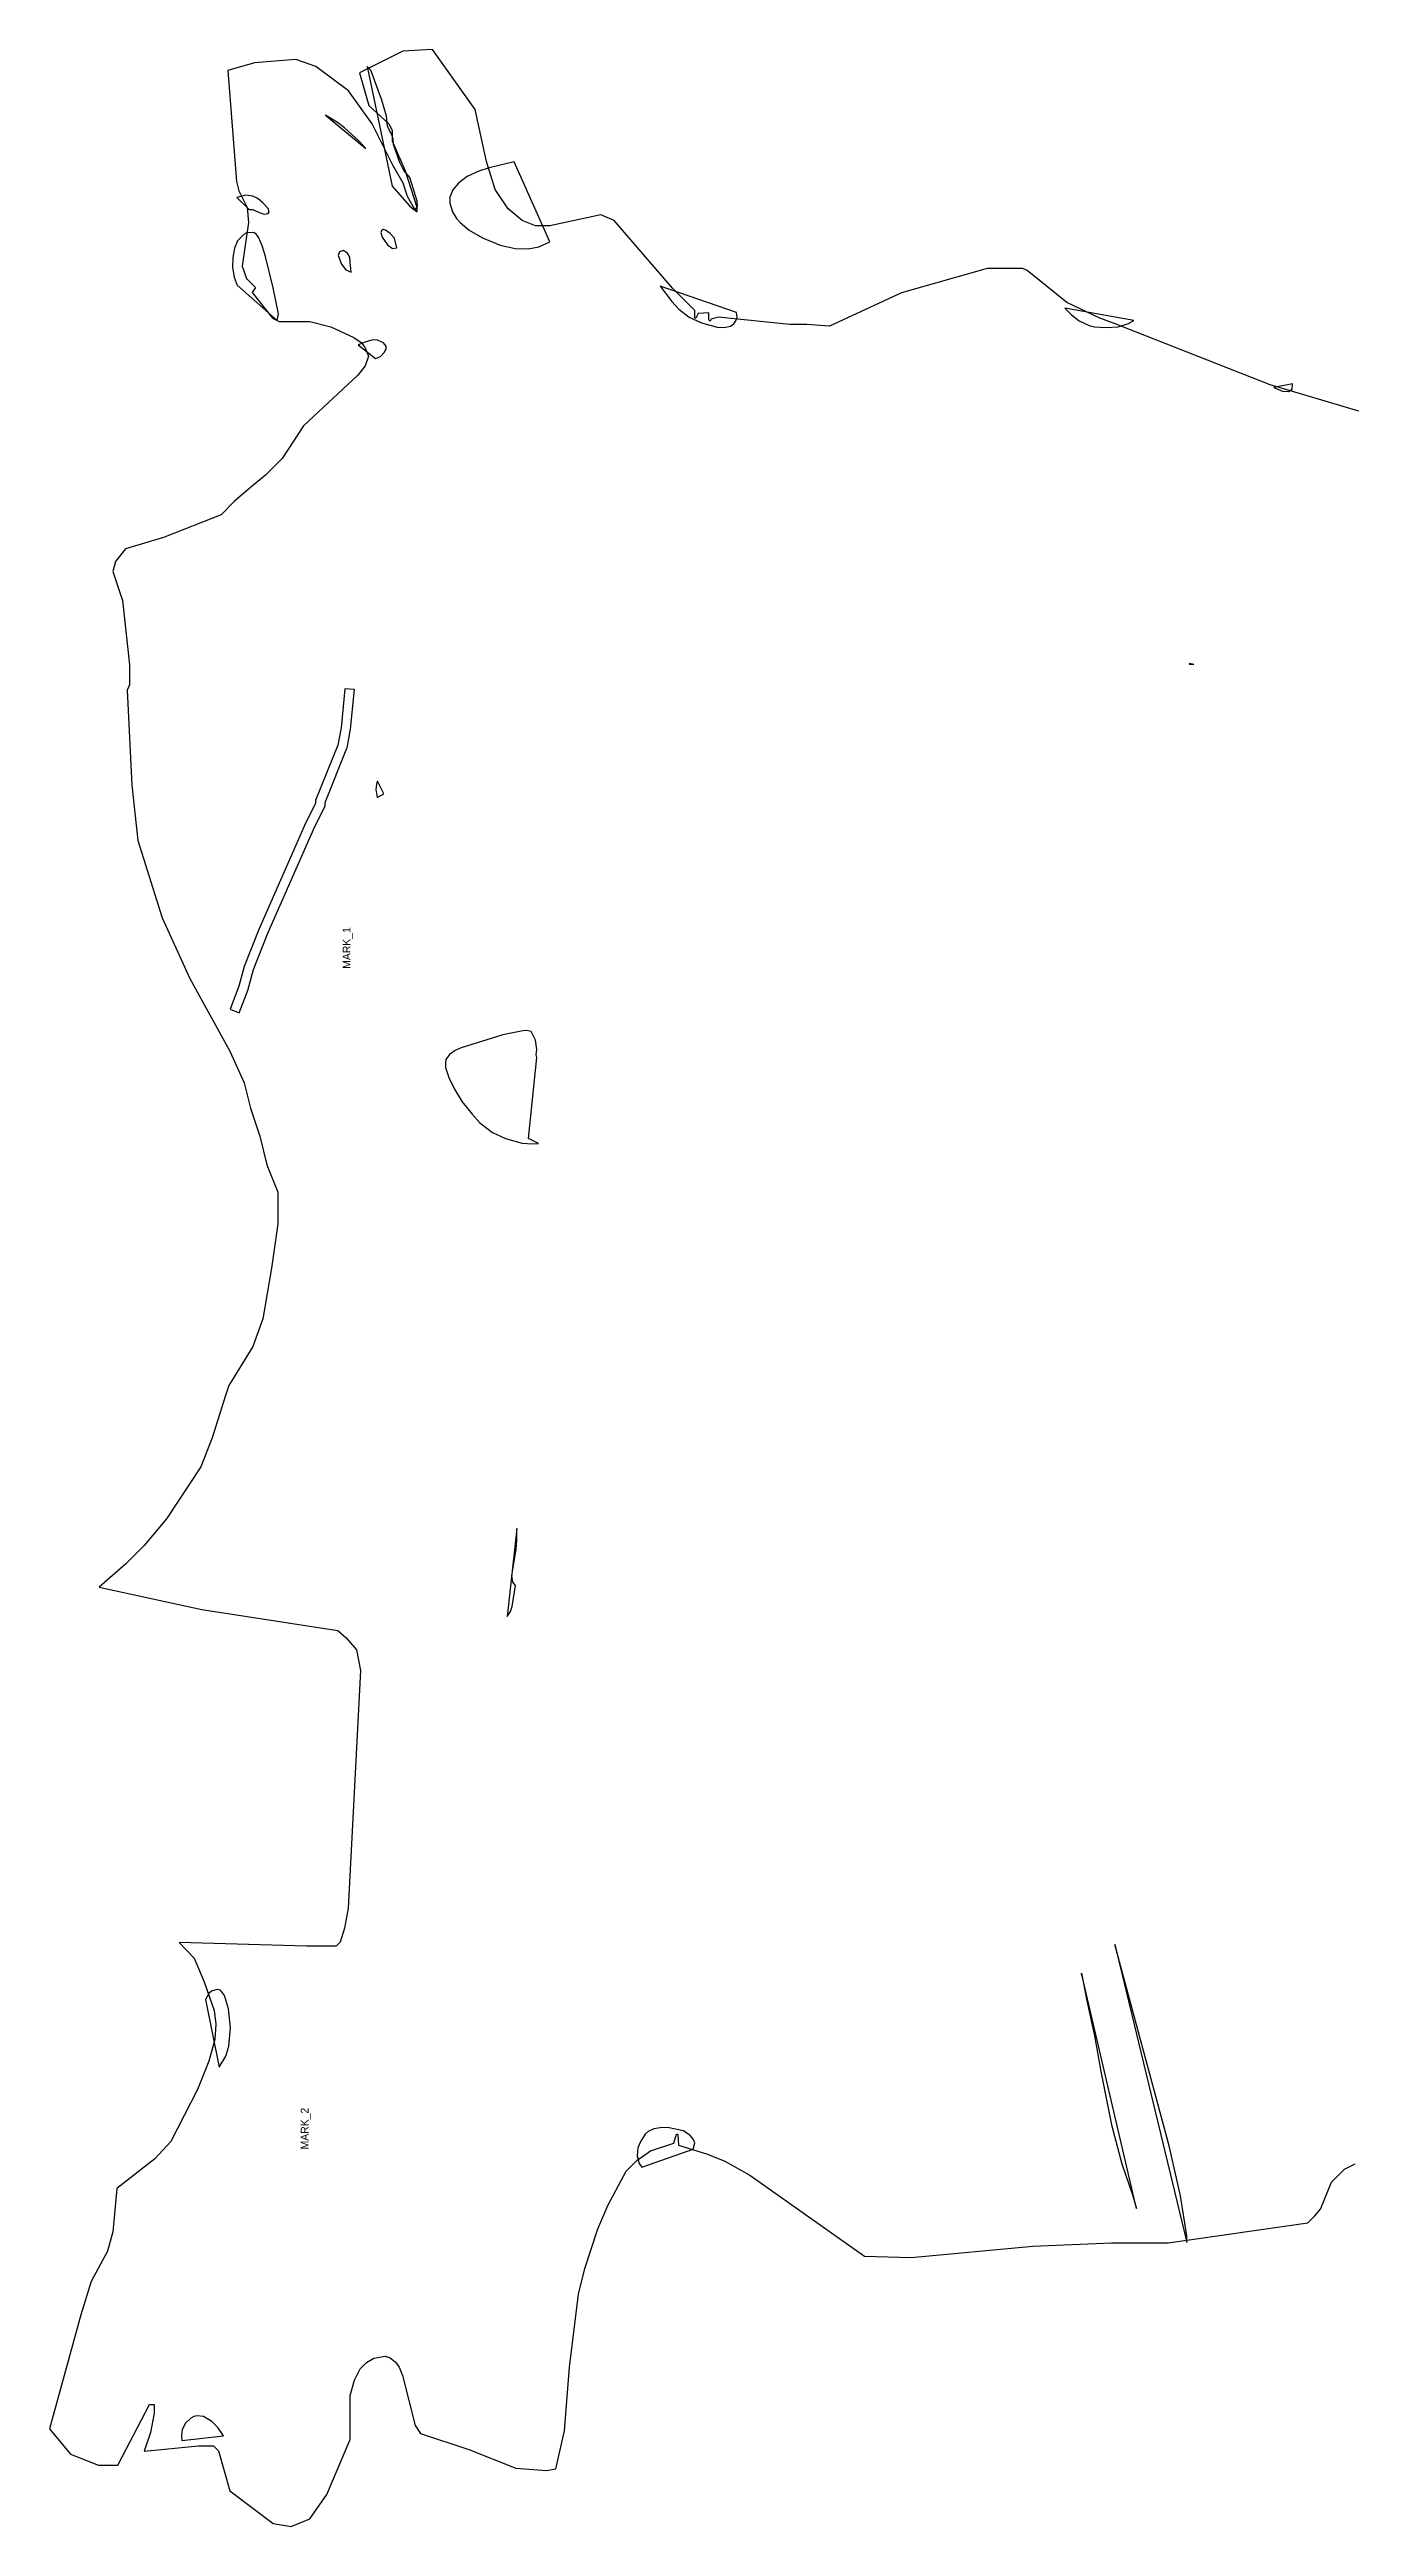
# Model space of a CAD drawing. Extents: x -3513 to -801, y 368 to 2919.
# Drawn here: x -3513 to -2172, y 368 to 2919 of the extents above; entities that cross this region are included whole.
import ezdxf
from ezdxf.enums import TextEntityAlignment as Align

# ---------------------------------------------------------------- set-up
doc = ezdxf.new("R2010")
doc.units = 0

msp = doc.modelspace()

# ---------------------------------------------------------------- linework, layer by layer
at = {"layer": '1', "color": 7}
msp.add_lwpolyline([(-2165.3, 2546.8), (-2256.5, 2573.9), (-2416, 2636.8), (-2432, 2642.4), (-2465.7, 2658.8), (-2506.7, 2691.6), (-2511.2, 2693.6), (-2548, 2693.6), (-2636.1, 2668.6), (-2710.4, 2634.3), (-2733.6, 2636), (-2751.2, 2636), (-2825, 2643.7), (-2832, 2641.6), (-2833.1, 2639.5), (-2834.4, 2640.8), (-2834.4, 2648), (-2845.6, 2647.3), (-2848, 2642.4), (-2848.8, 2642.4), (-2848.8, 2650.4), (-2871.8, 2673.4), (-2932, 2743.2), (-2945.6, 2748.8), (-2998.2, 2737.6), (-3013.2, 2737.6), (-3026.9, 2743.1), (-3041.2, 2755), (-3054.5, 2774.9), (-3063.6, 2803.9), (-3075.2, 2857.6), (-3119.2, 2919.2), (-3149.5, 2917.6), (-3194.4, 2895.2), (-3184.8, 2861.6), (-3164.1, 2842.6), (-3160.8, 2836), (-3160.8, 2825), (-3147.1, 2794.1), (-3135.2, 2756.8), (-3135.2, 2752), (-3136.1, 2752), (-3144.7, 2767.7), (-3149.3, 2781.4), (-3160, 2800), (-3181.4, 2842.8), (-3205.6, 2876.8), (-3239.2, 2901.6), (-3260, 2908.8), (-3302.4, 2905.6), (-3330, 2897.7), (-3320.8, 2783.2), (-3318.4, 2773.6), (-3309.9, 2756.5), (-3308.5, 2741.2), (-3315.2, 2696), (-3310.5, 2683.3), (-3301.3, 2674.1), (-3304.8, 2668.8), (-3284, 2642.4), (-3277, 2639.2), (-3245.6, 2639.2), (-3223.7, 2633.7), (-3200.2, 2622.5), (-3192.5, 2617.4), (-3188.8, 2612.8), (-3185, 2603.3), (-3188.3, 2593.4), (-3196.1, 2583.7), (-3251.9, 2531.7), (-3274.1, 2497.9), (-3291.2, 2480.8), (-3308.5, 2466.4), (-3323.2, 2453.6), (-3336.9, 2439.9), (-3396.1, 2416.5), (-3435.2, 2404.8), (-3445.6, 2392), (-3448.3, 2381.7), (-3438.3, 2351.6), (-3431.2, 2285.6), (-3431.2, 2264.8), (-3433.6, 2259.2), (-3428.8, 2161.6), (-3422.7, 2104.6), (-3397.6, 2024.8), (-3368.9, 1962.4), (-3327.7, 1887.7), (-3312.9, 1855), (-3306.4, 1828.8), (-3296.8, 1800), (-3289.6, 1770.4), (-3278.4, 1742.4), (-3278.4, 1709.6), (-3284.9, 1663.9), (-3293.9, 1611.8), (-3304, 1583.2), (-3328.9, 1543.1), (-3332.4, 1532.9), (-3346.1, 1489.3), (-3357.8, 1459.3), (-3393.1, 1405.9), (-3416, 1378.4), (-3435.2, 1359.2), (-3462.5, 1335.3), (-3356.8, 1312.5), (-3216.7, 1291), (-3208, 1283.2), (-3197.4, 1270.8), (-3193.2, 1249.8), (-3206.1, 1004.8), (-3209.8, 984.2), (-3214.2, 969.8), (-3218.4, 965.6), (-3248.8, 965.6), (-3380, 969.6), (-3364.7, 953.2), (-3354.4, 928.8), (-3343.9, 899.5), (-3342.2, 885.3), (-3343.2, 869.6), (-3349.6, 847.2), (-3361.2, 818.2), (-3388.5, 764.6), (-3405, 746.5), (-3444.1, 716.1), (-3448.2, 671.3), (-3453.8, 651.6), (-3470.8, 620.4), (-3481.4, 585.9), (-3513.5, 468.4), (-3492, 442.4), (-3463.2, 431.2), (-3443.3, 431.2), (-3410.5, 493.6), (-3405.6, 493.6), (-3405.6, 484.8), (-3409.6, 464.8), (-3416, 445.6), (-3360, 451.2), (-3344.8, 451.2), (-3339.5, 445.9), (-3327.7, 404.6), (-3283.2, 371.2), (-3264.8, 368), (-3245.6, 376), (-3228, 400.8), (-3204, 457.5), (-3204, 502.8), (-3199.5, 518.7), (-3193.6, 530.4), (-3187.2, 536.8), (-3179.6, 541.5), (-3168, 543.5), (-3162.7, 541.7), (-3157.1, 537.2), (-3153.4, 532.2), (-3149.9, 523.5), (-3136.8, 472), (-3131.3, 463.8), (-3081.6, 447.2), (-3033.4, 427.9), (-3001.6, 425.6), (-2992, 427.2), (-2983.2, 466.4), (-2978.1, 532.2), (-2968.7, 607.1), (-2962.4, 633.6), (-2948.8, 674.4), (-2938.1, 699.3), (-2919.7, 733.9), (-2908.8, 744.8), (-2894.5, 754.9), (-2870.6, 762.9), (-2868, 772), (-2866.4, 772), (-2865.7, 760.8), (-2835.8, 751.4), (-2818.1, 744.3), (-2792.2, 730), (-2674.3, 646.4), (-2626.2, 644.9), (-2500.8, 656.8), (-2420, 660), (-2361.6, 660), (-2217.5, 680.9), (-2210.4, 688), (-2204.5, 694.9), (-2193.3, 722.7), (-2180, 736), (-2168.8, 741.6)], dxfattribs=at)
at = {"layer": '51', "color": 7}
for points in [[(-3101.2, 2767.2), (-3101.2, 2760.8), (-3098.5, 2752), (-3094.4, 2745.3), (-3090.6, 2741), (-3081.4, 2733), (-3067.7, 2725.1), (-3049.3, 2717.8), (-3033.9, 2714.3), (-3020.5, 2714), (-3009.7, 2716.1), (-2998.2, 2721.3), (-3034.9, 2803.7), (-3060.9, 2797.5), (-3071.4, 2793.9), (-3083.3, 2788.3), (-3092.4, 2781.7), (-3098.3, 2774.8)], [(-3177.6, 2157.1), (-3176, 2148.7), (-3169.3, 2152.6), (-3175.7, 2165.8), (-3176.9, 2162.7)], [(-3042.2, 1305.1), (-3038.8, 1310.3), (-3037, 1315.5), (-3033.6, 1337.1), (-3036.3, 1340.6), (-3037.3, 1347.6), (-3033, 1374.4), (-3032.1, 1383.7), (-3032.2, 1396)]]:
    msp.add_lwpolyline(points, close=True, dxfattribs=at)
at = {"layer": '52', "color": 7}
for points in [[(-3229.3, 2851.7), (-3187.8, 2817.2), (-3195, 2825.3), (-3209.9, 2838.7), (-3217.1, 2844)], [(-3325.1, 2694.8), (-3323.5, 2684.8), (-3320.2, 2676.6), (-3279.1, 2640), (-3277.8, 2646.9), (-3283.3, 2673.7), (-3291.1, 2706.2), (-3294.4, 2716.9), (-3297.9, 2725.1), (-3300.4, 2728.6), (-3303.2, 2730.7), (-3310.5, 2730.3), (-3313.2, 2729.1), (-3319.8, 2722), (-3322.9, 2714.6), (-3324.8, 2705)], [(-2252.8, 2571.1), (-2243.7, 2567.2), (-2237.6, 2567), (-2233.9, 2569.5), (-2233.5, 2575)], [(-2339.9, 2286.3), (-2335, 2285.9), (-2339.4, 2286.7)], [(-3327.6, 1930.7), (-3318.2, 1927.1), (-3309, 1951.1), (-3309, 1951.3), (-3303.4, 1971.7), (-3288.7, 2009), (-3240.4, 2118.9), (-3229.8, 2140), (-3229.6, 2143.6), (-3207.2, 2199.5), (-3207.1, 2200), (-3203.4, 2219.3), (-3199.6, 2260), (-3209.5, 2260.9), (-3213.3, 2220.7), (-3216.7, 2202.8), (-3239.2, 2146.6), (-3239.5, 2145.8), (-3239.7, 2142.6), (-3249.4, 2123.1), (-3249.5, 2123), (-3297.9, 2012.9), (-3297.9, 2012.9), (-3298, 2012.8), (-3312.9, 1974.9), (-3318.5, 1954.4)], [(-3105.8, 1875.2), (-3105.6, 1870.8), (-3102.4, 1860.4), (-3096.4, 1848.5), (-3088.4, 1835.5), (-3078.3, 1822.6), (-3070.3, 1813.8), (-3057.2, 1803.7), (-3043.8, 1797.5), (-3026.7, 1792.9), (-3016.1, 1792), (-3009.8, 1792.6), (-3020.3, 1797.5), (-3011.7, 1881), (-3012.3, 1883.9), (-3011.8, 1889.4), (-3013.1, 1898.9), (-3017.5, 1907.9), (-3022, 1908.9), (-3026, 1908.6), (-3046.7, 1904.2), (-3089.5, 1890.8), (-3095.6, 1888.3), (-3101.7, 1884.2), (-3105.3, 1878.8)], [(-2416.4, 967.5), (-2342.4, 660.4), (-2342.2, 667.2), (-2348.8, 708.7), (-2360.4, 760.2)], [(-2450.8, 938), (-2445.4, 909.4), (-2437.4, 873.5), (-2430.6, 835), (-2419.7, 781.8), (-2409.1, 741.6), (-2398.1, 709.5), (-2394, 695.6)], [(-3377.7, 461.9), (-3377.3, 456.4), (-3334.5, 461.4), (-3340.1, 469.9), (-3346.2, 476.1), (-3354.8, 481.1), (-3361.3, 482.1), (-3364.9, 481.4), (-3368, 479.7), (-3373.8, 474), (-3376.9, 467.4)]]:
    msp.add_lwpolyline(points, close=True, dxfattribs=at)
at = {"layer": '53', "color": 7}
for points in [[(-3186.5, 2901.6), (-3160.6, 2778.4), (-3142.8, 2758.3), (-3138.3, 2754.6), (-3136.7, 2754.4), (-3134.7, 2757.6), (-3134.8, 2763), (-3142.4, 2787.5), (-3148.8, 2794.6), (-3152.7, 2802.9), (-3159.3, 2821.4), (-3159.6, 2827), (-3161.2, 2832.5), (-3163.9, 2836.5), (-3165.6, 2840.7), (-3166.5, 2850.6), (-3171.2, 2867.2), (-3182.6, 2898)], [(-3172.2, 2730.9), (-3170.9, 2726.1), (-3165.5, 2718), (-3160.2, 2714.2), (-3155.9, 2714.8), (-3158.2, 2724.9), (-3162.7, 2729.7), (-3167.5, 2733.1), (-3169.8, 2733.8), (-3171.7, 2732.6)], [(-3216.2, 2707), (-3212.8, 2698), (-3208.3, 2692.4), (-3202.8, 2689.8), (-3203.8, 2700.1), (-3204.3, 2705.2), (-3206.7, 2709.4), (-3211, 2712.1), (-3215, 2711)], [(-2884.5, 2675.5), (-2872.8, 2659.6), (-2865.3, 2651.9), (-2854.8, 2643.7), (-2842.1, 2637.6), (-2826.1, 2633.4), (-2818.6, 2633), (-2812.3, 2634.4), (-2808.9, 2636.7), (-2806.3, 2640.4), (-2805.4, 2642.8), (-2806.1, 2648.2)], [(-2467.8, 2652.8), (-2461, 2645.9), (-2453, 2639.8), (-2442.8, 2635), (-2437.2, 2633.6), (-2425.6, 2632.8), (-2413.1, 2633.7), (-2402.4, 2637.1), (-2397, 2640.1)], [(-3352.8, 910.9), (-3338.8, 841.1), (-3332, 852.4), (-3328.7, 862.6), (-3327.2, 881.7), (-3329.3, 901), (-3333.4, 914.8), (-3337.6, 920.4), (-3341, 921.1), (-3346.8, 919.5), (-3349.4, 916.9)], [(-2908.4, 749.6), (-2906.2, 741.9), (-2903.4, 737.9), (-2850.7, 756.6), (-2848.9, 763.2), (-2850.2, 766.4), (-2853.9, 770.7), (-2860.6, 775.6), (-2877, 779), (-2884.5, 778.7), (-2891.3, 777.4), (-2896.9, 774.7), (-2900, 771.9), (-2904.7, 765), (-2907.6, 758)]]:
    msp.add_lwpolyline(points, close=True, dxfattribs=at)
at = {"layer": '54', "color": 7}
for points in [[(-3320.7, 2766.8), (-3308, 2754.4), (-3304, 2754.4), (-3297.6, 2751.2), (-3292.4, 2749.7), (-3288.2, 2750.2), (-3287.2, 2751.9), (-3288.5, 2755.3), (-3293.8, 2761.4), (-3299.1, 2765.7), (-3304.2, 2768.3), (-3311.4, 2769.1)], [(-3195.7, 2614.9), (-3177.9, 2600.9), (-3172.6, 2603.1), (-3168.4, 2607.4), (-3166.9, 2611.2), (-3166.9, 2613.8), (-3169.6, 2617.2), (-3175.7, 2620), (-3180.2, 2620.1), (-3186.8, 2618.5)]]:
    msp.add_lwpolyline(points, close=True, dxfattribs=at)

# ---------------------------------------------------------------- texts
at = {"layer": '72', "color": 3}
for s, p in [('MARK_1', (-3201.2, 1972.4)), ('MARK_2', (-3244.4, 756.4))]:
    msp.add_text(s, height=8, rotation=90, dxfattribs=at).set_placement(p, align=Align.BOTTOM_LEFT)

doc.saveas('drawing.dxf')
